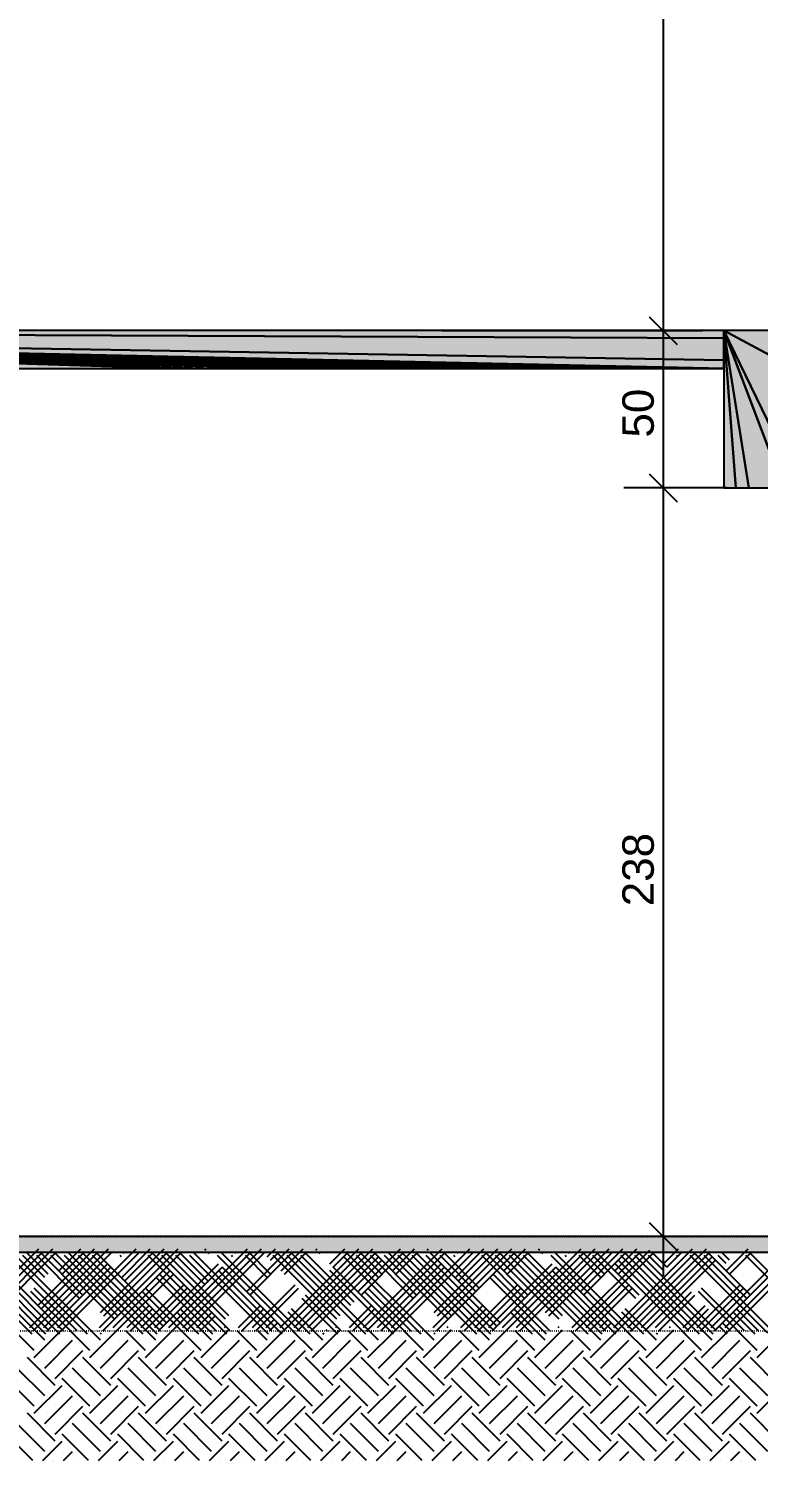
# Model space of a CAD drawing. Extents: x 37185 to 43130, y -8131 to -3926.
# Drawn here: x 40614.9 to 40769.5, y -6289.1 to -5985.7 of the extents above; entities that cross this region are included whole.
import ezdxf

# ---------------------------------------------------------------- set-up
doc = ezdxf.new("R2010")
doc.units = 0
doc.header["$MEASUREMENT"] = 0
doc.linetypes.add('ESTILO_TQS_0002', pattern=[0.4, 0.1, -0.3])
for name, color, linetype in [('36', 253, 'CONTINUOUS'), ('47', 15, 'CONTINUOUS'), ('52', 3, 'CONTINUOUS'), ('67', 7, 'CONTINUOUS'), ('75', 9, 'CONTINUOUS'), ('96', 252, 'CONTINUOUS')]:
    doc.layers.add(name, color=color, linetype=linetype)
doc.styles.add('TQS_ARIAL', font='arial.ttf')

msp = doc.modelspace()

# ---------------------------------------------------------------- linework, layer by layer
at = {"layer": '36', "linetype": 'Continuous'}
for p, q in [((40616.34, -6261.7), (40599.68, -6245.04)), ((40600.45, -6260.99), (40617.11, -6244.33)), ((40601.15, -6261.7), (40617.82, -6245.04)), ((40619.29, -6261.7), (40602.62, -6245.04)), ((40606.57, -6257.82), (40620.06, -6244.33)), ((40607.27, -6258.52), (40620.76, -6245.04)), ((40619.06, -6249.69), (40614.41, -6245.04)), ((40615.18, -6260.99), (40631.84, -6244.33)), ((40615.89, -6261.7), (40632.55, -6245.04)), ((40616.88, -6256.34), (40628.89, -6244.33)), ((40626.43, -6254.11), (40617.36, -6245.04)), ((40617.59, -6257.05), (40629.6, -6245.04)), ((40633.79, -6258.52), (40620.3, -6245.04)), ((40621.07, -6260.99), (40637.73, -6244.33)), ((40621.3, -6248.98), (40625.95, -6244.33)), ((40621.78, -6261.7), (40638.44, -6245.04)), ((40622.01, -6249.69), (40626.66, -6245.04)), ((40639.91, -6261.7), (40623.25, -6245.04)), ((40642.86, -6261.7), (40626.19, -6245.04)), ((40644.1, -6260), (40629.14, -6245.04)), ((40629.91, -6260.99), (40646.57, -6244.33)), ((40630.14, -6257.82), (40643.63, -6244.33)), ((40630.62, -6261.7), (40647.28, -6245.04)), ((40630.84, -6258.52), (40644.33, -6245.04)), ((40634.56, -6250.45), (40640.68, -6244.33)), ((40635.26, -6245.27), (40635.03, -6245.04)), ((40635.26, -6251.16), (40641.39, -6245.04)), ((40657.59, -6261.7), (40640.93, -6245.04)), ((40657.36, -6258.52), (40643.87, -6245.04)), ((40644.64, -6260.99), (40661.3, -6244.33)), ((40645.35, -6261.7), (40662.01, -6245.04)), ((40652.94, -6251.16), (40646.82, -6245.04)), ((40647.59, -6260.99), (40664.25, -6244.33)), ((40648.29, -6261.7), (40664.96, -6245.04)), ((40666.43, -6261.7), (40649.76, -6245.04)), ((40652.23, -6244.56), (40652.47, -6244.33)), ((40652.94, -6245.27), (40653.17, -6245.04)), ((40672.32, -6261.7), (40655.66, -6245.04)), ((40658.83, -6245.27), (40658.6, -6245.04)), ((40661.07, -6253.4), (40670.14, -6244.33)), ((40666.2, -6249.69), (40661.55, -6245.04)), ((40661.78, -6254.11), (40670.85, -6245.04)), ((40665.49, -6246.03), (40667.2, -6244.33)), ((40666.2, -6246.74), (40667.9, -6245.04)), ((40680.93, -6258.52), (40667.44, -6245.04)), ((40668.21, -6260.99), (40684.87, -6244.33)), ((40668.44, -6248.98), (40673.09, -6244.33)), ((40668.92, -6261.7), (40685.58, -6245.04)), ((40669.15, -6249.69), (40673.8, -6245.04)), ((40687.05, -6261.7), (40670.39, -6245.04)), ((40671.16, -6260.99), (40687.82, -6244.33)), ((40671.86, -6261.7), (40688.53, -6245.04)), ((40683.88, -6255.58), (40673.34, -6245.04)), ((40675.8, -6244.56), (40676.04, -6244.33)), ((40676.51, -6245.27), (40676.74, -6245.04)), ((40678.75, -6247.51), (40681.93, -6244.33)), ((40679.46, -6248.21), (40682.64, -6245.04)), ((40684.64, -6253.4), (40693.71, -6244.33)), ((40689.77, -6249.69), (40685.12, -6245.04)), ((40685.35, -6254.11), (40694.42, -6245.04)), ((40685.89, -6260.99), (40702.55, -6244.33)), ((40686.6, -6261.7), (40703.26, -6245.04)), ((40697.14, -6254.11), (40688.07, -6245.04)), ((40704.5, -6258.52), (40691.01, -6245.04)), ((40691.78, -6260.99), (40708.44, -6244.33)), ((40692.01, -6248.98), (40696.66, -6244.33)), ((40692.49, -6261.7), (40709.15, -6245.04)), ((40692.72, -6249.69), (40697.37, -6245.04)), ((40710.62, -6261.7), (40693.96, -6245.04)), ((40713.57, -6261.7), (40696.91, -6245.04)), ((40699.38, -6244.56), (40699.61, -6244.33)), ((40714.81, -6260), (40699.85, -6245.04)), ((40700.08, -6245.27), (40700.31, -6245.04)), ((40700.62, -6260.99), (40717.28, -6244.33)), ((40700.85, -6257.82), (40714.34, -6244.33)), ((40701.33, -6261.7), (40717.99, -6245.04)), ((40701.56, -6258.52), (40715.04, -6245.04)), ((40710.39, -6252.63), (40702.8, -6245.04)), ((40705.27, -6250.45), (40711.39, -6244.33)), ((40705.97, -6245.27), (40705.74, -6245.04)), ((40705.97, -6251.16), (40712.1, -6245.04)), ((40720.71, -6254.11), (40711.64, -6245.04)), ((40728.07, -6258.52), (40714.58, -6245.04)), ((40715.35, -6260.99), (40732.01, -6244.33)), ((40715.58, -6248.98), (40720.23, -6244.33)), ((40716.06, -6261.7), (40732.72, -6245.04)), ((40716.29, -6249.69), (40720.94, -6245.04)), ((40734.19, -6261.7), (40717.53, -6245.04)), ((40718.3, -6260.99), (40734.96, -6244.33)), ((40719.01, -6261.7), (40735.67, -6245.04)), ((40737.14, -6261.7), (40720.48, -6245.04)), ((40722.95, -6244.56), (40723.18, -6244.33)), ((40723.65, -6245.27), (40723.88, -6245.04)), ((40724.42, -6257.82), (40737.91, -6244.33)), ((40725.13, -6258.52), (40738.61, -6245.04)), ((40743.03, -6261.7), (40726.37, -6245.04)), ((40729.54, -6245.27), (40729.31, -6245.04)), ((40730.08, -6260.99), (40746.52, -6244.56)), ((40731.78, -6253.4), (40740.85, -6244.33)), ((40736.91, -6249.69), (40732.26, -6245.04)), ((40732.49, -6254.11), (40741.56, -6245.04)), ((40744.28, -6254.11), (40735.21, -6245.04)), ((40738.92, -6260.99), (40755.58, -6244.33)), ((40739.15, -6248.98), (40743.8, -6244.33)), ((40739.63, -6261.7), (40756.29, -6245.04)), ((40739.86, -6249.69), (40744.51, -6245.04)), ((40757.76, -6261.7), (40741.1, -6245.04)), ((40741.87, -6260.99), (40758.53, -6244.33)), ((40742.58, -6261.7), (40759.24, -6245.04)), ((40760.71, -6261.7), (40744.05, -6245.04)), ((40750.17, -6248.21), (40746.99, -6245.04)), ((40749.46, -6247.51), (40752.64, -6244.33)), ((40750.17, -6248.21), (40753.35, -6245.04)), ((40753.12, -6245.27), (40752.88, -6245.04)), ((40772.27, -6261.47), (40755.83, -6245.04)), ((40767.85, -6254.11), (40758.78, -6245.04)), ((40763.43, -6246.74), (40761.72, -6245.04)), ((40762.49, -6260.99), (40779.16, -6244.33)), ((40762.72, -6248.98), (40767.37, -6244.33)), ((40763.2, -6261.7), (40779.86, -6245.04)), ((40763.43, -6249.69), (40768.08, -6245.04)), ((40784.28, -6261.7), (40767.62, -6245.04)), ((40615.63, -6262.41), (40598.97, -6245.74)), ((40618.58, -6262.41), (40601.92, -6245.74)), ((40627.42, -6262.41), (40610.99, -6245.97)), ((40628.13, -6261.7), (40611.69, -6245.27)), ((40618.35, -6250.39), (40613.7, -6245.74)), ((40625.72, -6254.81), (40616.65, -6245.74)), ((40618.12, -6260.99), (40631.61, -6247.51)), ((40633.08, -6259.23), (40619.59, -6245.74)), ((40639.2, -6262.41), (40622.54, -6245.74)), ((40642.15, -6262.41), (40625.49, -6245.74)), ((40643.4, -6260.71), (40628.43, -6245.74)), ((40634.56, -6245.97), (40634.33, -6245.74)), ((40656.88, -6262.41), (40640.22, -6245.74)), ((40641.69, -6260.99), (40655.18, -6247.51)), ((40656.65, -6259.23), (40643.17, -6245.74)), ((40652.23, -6251.87), (40646.11, -6245.74)), ((40665.72, -6262.41), (40649.06, -6245.74)), ((40671.61, -6262.41), (40654.95, -6245.74)), ((40658.13, -6245.97), (40657.9, -6245.74)), ((40665.49, -6250.39), (40660.84, -6245.74)), ((40680.22, -6259.23), (40666.74, -6245.74)), ((40686.34, -6262.41), (40669.68, -6245.74)), ((40683.17, -6256.29), (40672.63, -6245.74)), ((40674.1, -6260.99), (40689.06, -6246.03)), ((40674.81, -6261.7), (40689.77, -6246.74)), ((40698.13, -6262.41), (40681.7, -6245.97)), ((40698.84, -6261.7), (40682.4, -6245.27)), ((40689.06, -6250.39), (40684.41, -6245.74)), ((40696.43, -6254.81), (40687.36, -6245.74)), ((40688.84, -6260.99), (40702.32, -6247.51)), ((40703.79, -6259.23), (40690.31, -6245.74)), ((40709.92, -6262.41), (40693.25, -6245.74)), ((40712.86, -6262.41), (40696.2, -6245.74)), ((40714.11, -6260.71), (40699.14, -6245.74)), ((40709.69, -6253.34), (40702.09, -6245.74)), ((40705.27, -6245.97), (40705.04, -6245.74)), ((40720, -6254.81), (40710.93, -6245.74)), ((40712.41, -6260.99), (40725.89, -6247.51)), ((40727.36, -6259.23), (40713.88, -6245.74)), ((40733.49, -6262.41), (40716.82, -6245.74)), ((40736.43, -6262.41), (40719.77, -6245.74)), ((40742.32, -6262.41), (40725.66, -6245.74)), ((40728.84, -6245.97), (40728.61, -6245.74)), ((40730.79, -6261.7), (40747.22, -6245.27)), ((40736.2, -6250.39), (40731.55, -6245.74)), ((40743.57, -6254.81), (40734.5, -6245.74)), ((40754.11, -6262.41), (40739.15, -6247.45)), ((40754.82, -6261.7), (40739.86, -6246.74)), ((40757.06, -6262.41), (40740.39, -6245.74)), ((40760, -6262.41), (40743.34, -6245.74)), ((40744.81, -6260.99), (40759.77, -6246.03)), ((40745.52, -6261.7), (40760.48, -6246.74)), ((40749.46, -6248.92), (40746.28, -6245.74)), ((40752.41, -6245.97), (40752.18, -6245.74)), ((40771.56, -6262.18), (40755.12, -6245.74)), ((40767.14, -6254.81), (40758.07, -6245.74)), ((40759.55, -6260.99), (40773.03, -6247.51)), ((40762.72, -6247.45), (40761.02, -6245.74)), ((40783.57, -6262.41), (40766.91, -6245.74)), ((40621.53, -6262.41), (40608.04, -6248.92)), ((40622.23, -6261.7), (40608.75, -6248.21)), ((40618.83, -6261.7), (40632.32, -6248.21)), ((40632.86, -6260.99), (40644.87, -6248.98)), ((40633.56, -6261.7), (40645.58, -6249.69)), ((40653.94, -6262.41), (40641.92, -6250.39)), ((40642.4, -6261.7), (40655.89, -6248.21)), ((40654.64, -6261.7), (40642.63, -6249.69)), ((40668.67, -6262.41), (40655.18, -6248.92)), ((40669.37, -6261.7), (40655.89, -6248.21)), ((40692.24, -6262.41), (40678.75, -6248.92)), ((40692.94, -6261.7), (40679.46, -6248.21)), ((40689.54, -6261.7), (40703.03, -6248.21)), ((40724.65, -6262.41), (40712.63, -6250.39)), ((40713.11, -6261.7), (40726.6, -6248.21)), ((40725.35, -6261.7), (40713.34, -6249.69)), ((40739.38, -6262.41), (40725.89, -6248.92)), ((40740.08, -6261.7), (40726.6, -6248.21)), ((40760.25, -6261.7), (40773.74, -6248.21)), ((40624.47, -6262.41), (40615.41, -6253.34)), ((40625.18, -6261.7), (40616.11, -6252.63)), ((40638.75, -6260.99), (40647.82, -6251.93)), ((40648.04, -6262.41), (40638.98, -6253.34)), ((40639.46, -6261.7), (40648.52, -6252.63)), ((40648.75, -6261.7), (40639.68, -6252.63)), ((40662.32, -6260.99), (40671.39, -6251.93)), ((40663.03, -6261.7), (40672.09, -6252.63)), ((40681.16, -6261.7), (40673.57, -6254.11)), ((40695.18, -6262.41), (40686.12, -6253.34)), ((40695.89, -6261.7), (40686.82, -6252.63)), ((40709.46, -6260.99), (40718.53, -6251.93)), ((40710.17, -6261.7), (40719.23, -6252.63)), ((40733.03, -6260.99), (40742.1, -6251.93)), ((40733.74, -6261.7), (40742.8, -6252.63)), ((40747.76, -6260.99), (40755.35, -6253.4)), ((40748.47, -6261.7), (40756.06, -6254.11)), ((40756.6, -6260.99), (40765.67, -6251.93)), ((40765.89, -6262.41), (40756.83, -6253.34)), ((40757.31, -6261.7), (40766.37, -6252.63)), ((40766.6, -6261.7), (40757.53, -6252.63)), ((40635.8, -6260.99), (40640.45, -6256.34)), ((40636.51, -6261.7), (40641.16, -6257.05)), ((40651.7, -6261.7), (40647.05, -6257.05)), ((40659.37, -6260.99), (40664.02, -6256.34)), ((40660.08, -6261.7), (40664.73, -6257.05)), ((40675.27, -6261.7), (40670.62, -6257.05)), ((40680.45, -6262.41), (40672.86, -6254.81)), ((40682.94, -6260.99), (40687.59, -6256.34)), ((40683.65, -6261.7), (40688.3, -6257.05)), ((40706.51, -6260.99), (40711.16, -6256.34)), ((40707.22, -6261.7), (40711.87, -6257.05)), ((40722.41, -6261.7), (40717.76, -6257.05)), ((40745.98, -6261.7), (40741.33, -6257.05)), ((40753.65, -6260.99), (40758.3, -6256.34)), ((40754.36, -6261.7), (40759.01, -6257.05)), ((40769.55, -6261.7), (40764.9, -6257.05)), ((40650.99, -6262.41), (40646.34, -6257.76)), ((40650.53, -6260.99), (40653.71, -6257.82)), ((40651.24, -6261.7), (40654.41, -6258.52)), ((40665.26, -6260.99), (40666.97, -6259.29)), ((40665.97, -6261.7), (40667.67, -6260)), ((40674.56, -6262.41), (40669.91, -6257.76)), ((40721.7, -6262.41), (40717.05, -6257.76)), ((40735.98, -6260.99), (40737.68, -6259.29)), ((40736.68, -6261.7), (40738.38, -6260)), ((40745.27, -6262.41), (40740.62, -6257.76)), ((40763.66, -6261.7), (40761.95, -6260)), ((40768.84, -6262.41), (40764.19, -6257.76)), ((40624.72, -6261.7), (40624.72, -6261.7)), ((40624.72, -6261.7), (40624.72, -6261.7)), ((40627.67, -6261.7), (40627.67, -6261.7)), ((40627.67, -6261.7), (40627.67, -6261.7)), ((40630.37, -6262.41), (40630.14, -6262.18)), ((40631.07, -6261.7), (40630.84, -6261.47)), ((40634.02, -6261.7), (40634.02, -6261.7)), ((40634.02, -6261.7), (40634.02, -6261.7)), ((40636.97, -6261.7), (40636.97, -6261.7)), ((40636.97, -6261.7), (40636.97, -6261.7)), ((40645.8, -6261.7), (40645.8, -6261.7)), ((40645.8, -6261.7), (40645.8, -6261.7)), ((40654.19, -6261.7), (40654.19, -6261.7)), ((40654.19, -6261.7), (40654.19, -6261.7)), ((40656.43, -6260.99), (40656.65, -6260.76)), ((40657.13, -6261.7), (40657.36, -6261.47)), ((40660.54, -6261.7), (40660.54, -6261.7)), ((40660.54, -6261.7), (40660.54, -6261.7)), ((40663.48, -6261.7), (40663.48, -6261.7)), ((40663.48, -6261.7), (40663.48, -6261.7)), ((40677.51, -6262.41), (40677.28, -6262.18)), ((40677.76, -6261.7), (40677.76, -6261.7)), ((40677.76, -6261.7), (40677.76, -6261.7)), ((40678.21, -6261.7), (40677.99, -6261.47)), ((40680, -6260.99), (40680.22, -6260.76)), ((40680.7, -6261.7), (40680.93, -6261.47)), ((40684.11, -6261.7), (40684.11, -6261.7)), ((40684.11, -6261.7), (40684.11, -6261.7)), ((40690, -6261.7), (40690, -6261.7)), ((40690, -6261.7), (40690, -6261.7)), ((40695.43, -6261.7), (40695.43, -6261.7)), ((40695.43, -6261.7), (40695.43, -6261.7)), ((40698.38, -6261.7), (40698.38, -6261.7)), ((40698.38, -6261.7), (40698.38, -6261.7)), ((40701.08, -6262.41), (40700.85, -6262.18)), ((40701.78, -6261.7), (40701.56, -6261.47)), ((40703.57, -6260.99), (40703.79, -6260.76)), ((40704.27, -6261.7), (40704.5, -6261.47)), ((40704.73, -6261.7), (40704.73, -6261.7)), ((40704.73, -6261.7), (40704.73, -6261.7)), ((40707.68, -6261.7), (40707.68, -6261.7)), ((40707.68, -6261.7), (40707.68, -6261.7)), ((40716.51, -6261.7), (40716.51, -6261.7)), ((40716.51, -6261.7), (40716.51, -6261.7)), ((40719.46, -6261.7), (40719.46, -6261.7)), ((40719.46, -6261.7), (40719.46, -6261.7)), ((40721.95, -6261.7), (40721.95, -6261.7)), ((40721.95, -6261.7), (40721.95, -6261.7)), ((40724.9, -6261.7), (40724.9, -6261.7)), ((40724.9, -6261.7), (40724.9, -6261.7)), ((40727.14, -6260.99), (40727.36, -6260.76)), ((40727.84, -6261.7), (40728.07, -6261.47)), ((40728.3, -6261.7), (40728.3, -6261.7)), ((40728.3, -6261.7), (40728.3, -6261.7)), ((40731.25, -6261.7), (40731.25, -6261.7)), ((40731.25, -6261.7), (40731.25, -6261.7)), ((40748.22, -6262.41), (40747.99, -6262.18)), ((40748.92, -6261.7), (40748.7, -6261.47)), ((40750.71, -6260.99), (40750.93, -6260.76)), ((40751.41, -6261.7), (40751.64, -6261.47)), ((40751.87, -6261.7), (40751.87, -6261.7)), ((40751.87, -6261.7), (40751.87, -6261.7)), ((40762.95, -6262.41), (40761.25, -6260.71)), ((40766.15, -6261.7), (40766.15, -6261.7)), ((40766.15, -6261.7), (40766.15, -6261.7)), ((40769.09, -6261.7), (40769.09, -6261.7)), ((40769.09, -6261.7), (40769.09, -6261.7))]:
    msp.add_line(p, q, dxfattribs=at)
at = {"layer": '47', "linetype": 'Continuous'}
for p, q in [((40616.11, -6265.89), (40611.93, -6261.7)), ((40616.11, -6267.36), (40621.77, -6261.7)), ((40618.32, -6263.68), (40616.34, -6261.7)), ((40627.9, -6265.89), (40623.71, -6261.7)), ((40627.9, -6267.36), (40633.56, -6261.7)), ((40630.11, -6263.68), (40628.13, -6261.7)), ((40639.68, -6265.89), (40635.5, -6261.7)), ((40639.68, -6267.36), (40645.34, -6261.7)), ((40641.89, -6263.68), (40639.92, -6261.7)), ((40651.47, -6265.89), (40647.28, -6261.7)), ((40651.47, -6267.36), (40657.13, -6261.7)), ((40653.68, -6263.68), (40651.7, -6261.7)), ((40663.25, -6265.89), (40659.07, -6261.7)), ((40663.25, -6267.36), (40668.91, -6261.7)), ((40665.46, -6263.68), (40663.49, -6261.7)), ((40675.04, -6265.89), (40670.85, -6261.7)), ((40675.04, -6267.36), (40680.7, -6261.7)), ((40677.25, -6263.68), (40675.27, -6261.7)), ((40686.82, -6265.89), (40682.64, -6261.7)), ((40686.82, -6267.36), (40692.48, -6261.7)), ((40689.03, -6263.68), (40687.06, -6261.7)), ((40698.61, -6265.89), (40694.42, -6261.7)), ((40698.61, -6267.36), (40704.27, -6261.7)), ((40700.82, -6263.68), (40698.84, -6261.7)), ((40710.39, -6265.89), (40706.21, -6261.7)), ((40710.39, -6267.36), (40716.06, -6261.7)), ((40712.6, -6263.68), (40710.63, -6261.7)), ((40722.18, -6265.89), (40717.99, -6261.7)), ((40722.18, -6267.36), (40727.84, -6261.7)), ((40724.39, -6263.68), (40722.41, -6261.7)), ((40733.96, -6265.89), (40729.78, -6261.7)), ((40733.96, -6267.36), (40739.63, -6261.7)), ((40736.17, -6263.68), (40734.2, -6261.7)), ((40745.75, -6265.89), (40741.56, -6261.7)), ((40745.75, -6267.36), (40751.41, -6261.7)), ((40747.96, -6263.68), (40745.98, -6261.7)), ((40757.53, -6265.89), (40753.35, -6261.7)), ((40757.53, -6267.36), (40763.2, -6261.7)), ((40759.74, -6263.68), (40757.77, -6261.7)), ((40769.32, -6265.89), (40765.13, -6261.7)), ((40769.32, -6267.36), (40774.98, -6261.7)), ((40618.32, -6269.57), (40624.22, -6263.68)), ((40620.53, -6271.78), (40626.43, -6265.89)), ((40630.11, -6269.57), (40636, -6263.68)), ((40632.32, -6271.78), (40638.21, -6265.89)), ((40641.89, -6269.57), (40647.79, -6263.68)), ((40644.1, -6271.78), (40650, -6265.89)), ((40653.68, -6269.57), (40659.57, -6263.68)), ((40655.89, -6271.78), (40661.78, -6265.89)), ((40665.46, -6269.57), (40671.36, -6263.68)), ((40667.67, -6271.78), (40673.57, -6265.89)), ((40677.25, -6269.57), (40683.14, -6263.68)), ((40679.46, -6271.78), (40685.35, -6265.89)), ((40689.03, -6269.57), (40694.93, -6263.68)), ((40691.24, -6271.78), (40697.14, -6265.89)), ((40700.82, -6269.57), (40706.71, -6263.68)), ((40703.03, -6271.78), (40708.92, -6265.89)), ((40712.6, -6269.57), (40718.5, -6263.68)), ((40714.81, -6271.78), (40720.71, -6265.89)), ((40724.39, -6269.57), (40730.28, -6263.68)), ((40726.6, -6271.78), (40732.49, -6265.89)), ((40736.17, -6269.57), (40742.07, -6263.68)), ((40738.38, -6271.78), (40744.28, -6265.89)), ((40747.96, -6269.57), (40753.85, -6263.68)), ((40750.17, -6271.78), (40756.06, -6265.89)), ((40759.74, -6269.57), (40765.64, -6263.68)), ((40761.95, -6271.78), (40767.85, -6265.89)), ((40620.53, -6273.26), (40614.64, -6267.36)), ((40632.32, -6273.26), (40626.43, -6267.36)), ((40644.1, -6273.26), (40638.21, -6267.36)), ((40655.89, -6273.26), (40650, -6267.36)), ((40667.67, -6273.26), (40661.78, -6267.36)), ((40679.46, -6273.26), (40673.57, -6267.36)), ((40691.24, -6273.26), (40685.35, -6267.36)), ((40703.03, -6273.26), (40697.14, -6267.36)), ((40714.81, -6273.26), (40708.92, -6267.36)), ((40726.6, -6273.26), (40720.71, -6267.36)), ((40738.38, -6273.26), (40732.49, -6267.36)), ((40750.17, -6273.26), (40744.28, -6267.36)), ((40761.95, -6273.26), (40756.06, -6267.36)), ((40773.74, -6273.26), (40767.85, -6267.36)), ((40616.11, -6277.68), (40610.22, -6271.78)), ((40618.32, -6275.47), (40612.43, -6269.57)), ((40627.9, -6277.68), (40622.01, -6271.78)), ((40630.11, -6275.47), (40624.22, -6269.57)), ((40639.68, -6277.68), (40633.79, -6271.78)), ((40641.89, -6275.47), (40636, -6269.57)), ((40651.47, -6277.68), (40645.58, -6271.78)), ((40653.68, -6275.47), (40647.79, -6269.57)), ((40663.25, -6277.68), (40657.36, -6271.78)), ((40665.46, -6275.47), (40659.57, -6269.57)), ((40675.04, -6277.68), (40669.15, -6271.78)), ((40677.25, -6275.47), (40671.36, -6269.57)), ((40686.82, -6277.68), (40680.93, -6271.78)), ((40689.03, -6275.47), (40683.14, -6269.57)), ((40698.61, -6277.68), (40692.72, -6271.78)), ((40700.82, -6275.47), (40694.93, -6269.57)), ((40710.39, -6277.68), (40704.5, -6271.78)), ((40712.6, -6275.47), (40706.71, -6269.57)), ((40722.18, -6277.68), (40716.29, -6271.78)), ((40724.39, -6275.47), (40718.5, -6269.57)), ((40733.96, -6277.68), (40728.07, -6271.78)), ((40736.17, -6275.47), (40730.28, -6269.57)), ((40745.75, -6277.68), (40739.86, -6271.78)), ((40747.96, -6275.47), (40742.07, -6269.57)), ((40757.53, -6277.68), (40751.64, -6271.78)), ((40759.74, -6275.47), (40753.85, -6269.57)), ((40769.32, -6277.68), (40763.43, -6271.78)), ((40771.53, -6275.47), (40765.64, -6269.57)), ((40616.11, -6279.15), (40622.01, -6273.26)), ((40618.32, -6281.36), (40624.22, -6275.47)), ((40627.9, -6279.15), (40633.79, -6273.26)), ((40630.11, -6281.36), (40636, -6275.47)), ((40639.68, -6279.15), (40645.58, -6273.26)), ((40641.89, -6281.36), (40647.79, -6275.47)), ((40651.47, -6279.15), (40657.36, -6273.26)), ((40653.68, -6281.36), (40659.57, -6275.47)), ((40663.25, -6279.15), (40669.15, -6273.26)), ((40665.46, -6281.36), (40671.36, -6275.47)), ((40675.04, -6279.15), (40680.93, -6273.26)), ((40677.25, -6281.36), (40683.14, -6275.47)), ((40686.82, -6279.15), (40692.72, -6273.26)), ((40689.03, -6281.36), (40694.93, -6275.47)), ((40698.61, -6279.15), (40704.5, -6273.26)), ((40700.82, -6281.36), (40706.71, -6275.47)), ((40710.39, -6279.15), (40716.29, -6273.26)), ((40712.6, -6281.36), (40718.5, -6275.47)), ((40722.18, -6279.15), (40728.07, -6273.26)), ((40724.39, -6281.36), (40730.28, -6275.47)), ((40733.96, -6279.15), (40739.86, -6273.26)), ((40736.17, -6281.36), (40742.07, -6275.47)), ((40745.75, -6279.15), (40751.64, -6273.26)), ((40747.96, -6281.36), (40753.85, -6275.47)), ((40757.53, -6279.15), (40763.43, -6273.26)), ((40759.74, -6281.36), (40765.64, -6275.47)), ((40769.32, -6279.15), (40775.21, -6273.26)), ((40620.53, -6283.57), (40626.43, -6277.68)), ((40632.32, -6283.57), (40638.21, -6277.68)), ((40644.1, -6283.57), (40650, -6277.68)), ((40655.89, -6283.57), (40661.78, -6277.68)), ((40667.67, -6283.57), (40673.57, -6277.68)), ((40679.46, -6283.57), (40685.35, -6277.68)), ((40691.24, -6283.57), (40697.14, -6277.68)), ((40703.03, -6283.57), (40708.92, -6277.68)), ((40714.81, -6283.57), (40720.71, -6277.68)), ((40726.6, -6283.57), (40732.49, -6277.68)), ((40738.38, -6283.57), (40744.28, -6277.68)), ((40750.17, -6283.57), (40756.06, -6277.68)), ((40761.95, -6283.57), (40767.85, -6277.68)), ((40618.32, -6287.25), (40612.43, -6281.36)), ((40620.53, -6285.04), (40614.64, -6279.15)), ((40630.11, -6287.25), (40624.22, -6281.36)), ((40632.32, -6285.04), (40626.43, -6279.15)), ((40641.89, -6287.25), (40636, -6281.36)), ((40644.1, -6285.04), (40638.21, -6279.15)), ((40653.68, -6287.25), (40647.79, -6281.36)), ((40655.89, -6285.04), (40650, -6279.15)), ((40665.46, -6287.25), (40659.57, -6281.36)), ((40667.67, -6285.04), (40661.78, -6279.15)), ((40677.25, -6287.25), (40671.36, -6281.36)), ((40679.46, -6285.04), (40673.57, -6279.15)), ((40689.03, -6287.25), (40683.14, -6281.36)), ((40691.24, -6285.04), (40685.35, -6279.15)), ((40700.82, -6287.25), (40694.93, -6281.36)), ((40703.03, -6285.04), (40697.14, -6279.15)), ((40712.6, -6287.25), (40706.71, -6281.36)), ((40714.81, -6285.04), (40708.92, -6279.15)), ((40724.39, -6287.25), (40718.5, -6281.36)), ((40726.6, -6285.04), (40720.71, -6279.15)), ((40736.17, -6287.25), (40730.28, -6281.36)), ((40738.38, -6285.04), (40732.49, -6279.15)), ((40747.96, -6287.25), (40742.07, -6281.36)), ((40750.17, -6285.04), (40744.28, -6279.15)), ((40759.74, -6287.25), (40753.85, -6281.36)), ((40761.95, -6285.04), (40756.06, -6279.15)), ((40771.53, -6287.25), (40765.64, -6281.36)), ((40773.74, -6285.04), (40767.85, -6279.15)), ((40615.79, -6289.14), (40610.22, -6283.57)), ((40627.58, -6289.14), (40622.01, -6283.57)), ((40639.36, -6289.14), (40633.79, -6283.57)), ((40651.15, -6289.14), (40645.58, -6283.57)), ((40662.93, -6289.14), (40657.36, -6283.57)), ((40674.72, -6289.14), (40669.15, -6283.57)), ((40686.5, -6289.14), (40680.93, -6283.57)), ((40698.29, -6289.14), (40692.72, -6283.57)), ((40710.07, -6289.14), (40704.5, -6283.57)), ((40721.86, -6289.14), (40716.29, -6283.57)), ((40733.64, -6289.14), (40728.07, -6283.57)), ((40745.43, -6289.14), (40739.86, -6283.57)), ((40757.21, -6289.14), (40751.64, -6283.57)), ((40769, -6289.14), (40763.43, -6283.57)), ((40617.91, -6289.14), (40622.01, -6285.04)), ((40622.33, -6289.14), (40624.22, -6287.25)), ((40629.69, -6289.14), (40633.79, -6285.04)), ((40634.11, -6289.14), (40636, -6287.25)), ((40641.48, -6289.14), (40645.58, -6285.04)), ((40645.9, -6289.14), (40647.79, -6287.25)), ((40653.26, -6289.14), (40657.36, -6285.04)), ((40657.68, -6289.14), (40659.57, -6287.25)), ((40665.05, -6289.14), (40669.15, -6285.04)), ((40669.47, -6289.14), (40671.36, -6287.25)), ((40676.83, -6289.14), (40680.93, -6285.04)), ((40681.25, -6289.14), (40683.14, -6287.25)), ((40688.62, -6289.14), (40692.72, -6285.04)), ((40693.04, -6289.14), (40694.93, -6287.25)), ((40700.4, -6289.14), (40704.5, -6285.04)), ((40704.82, -6289.14), (40706.71, -6287.25)), ((40712.19, -6289.14), (40716.29, -6285.04)), ((40716.61, -6289.14), (40718.5, -6287.25)), ((40723.97, -6289.14), (40728.07, -6285.04)), ((40728.39, -6289.14), (40730.28, -6287.25)), ((40735.76, -6289.14), (40739.86, -6285.04)), ((40740.18, -6289.14), (40742.07, -6287.25)), ((40747.54, -6289.14), (40751.64, -6285.04)), ((40751.96, -6289.14), (40753.85, -6287.25)), ((40759.33, -6289.14), (40763.43, -6285.04)), ((40763.75, -6289.14), (40765.64, -6287.25)), ((40614.96, -6289.14), (40614.96, -6289.14)), ((40620.21, -6289.14), (40620.21, -6289.14)), ((40624.63, -6289.14), (40624.63, -6289.14)), ((40626.75, -6289.14), (40626.75, -6289.14)), ((40632, -6289.14), (40632, -6289.14)), ((40636.42, -6289.14), (40636.42, -6289.14)), ((40638.53, -6289.14), (40638.53, -6289.14)), ((40643.78, -6289.14), (40643.78, -6289.14)), ((40648.2, -6289.14), (40648.2, -6289.14)), ((40650.32, -6289.14), (40650.32, -6289.14)), ((40655.57, -6289.14), (40655.57, -6289.14)), ((40659.99, -6289.14), (40659.99, -6289.14)), ((40662.1, -6289.14), (40662.1, -6289.14)), ((40667.35, -6289.14), (40667.35, -6289.14)), ((40671.77, -6289.14), (40671.77, -6289.14)), ((40673.89, -6289.14), (40673.89, -6289.14)), ((40679.14, -6289.14), (40679.14, -6289.14)), ((40683.56, -6289.14), (40683.56, -6289.14)), ((40685.67, -6289.14), (40685.67, -6289.14)), ((40690.92, -6289.14), (40690.92, -6289.14)), ((40695.34, -6289.14), (40695.34, -6289.14)), ((40697.46, -6289.14), (40697.46, -6289.14)), ((40702.71, -6289.14), (40702.71, -6289.14)), ((40707.13, -6289.14), (40707.13, -6289.14)), ((40709.24, -6289.14), (40709.24, -6289.14)), ((40714.49, -6289.14), (40714.49, -6289.14)), ((40718.91, -6289.14), (40718.91, -6289.14)), ((40721.03, -6289.14), (40721.03, -6289.14)), ((40726.28, -6289.14), (40726.28, -6289.14)), ((40730.7, -6289.14), (40730.7, -6289.14)), ((40732.81, -6289.14), (40732.81, -6289.14)), ((40738.06, -6289.14), (40738.06, -6289.14)), ((40742.48, -6289.14), (40742.48, -6289.14)), ((40744.6, -6289.14), (40744.6, -6289.14)), ((40749.85, -6289.14), (40749.85, -6289.14)), ((40754.27, -6289.14), (40754.27, -6289.14)), ((40756.38, -6289.14), (40756.38, -6289.14)), ((40761.63, -6289.14), (40761.63, -6289.14)), ((40766.05, -6289.14), (40766.05, -6289.14)), ((40768.17, -6289.14), (40768.17, -6289.14))]:
    msp.add_line(p, q, dxfattribs=at)
at = {"layer": '52', "linetype": 'Continuous'}
for points in [[(41519.62, -6049.7), (41321.2, -6049.7), (41315.53, -6049.7), (41308.53, -6049.7), (41300.85, -6049.7), (40961.2, -6049.7), (40948.53, -6049.7), (40774.86, -6049.7), (40762.2, -6049.7), (40389.13, -6049.7), (40386.49, -6049.7), (40386.19, -6049.7)], [(40612.99, -6057.7), (40646.11, -6057.7), (40651.98, -6057.7), (40667.4, -6057.7), (40673.27, -6057.7), (40688.69, -6057.7), (40694.56, -6057.7), (40709.99, -6057.7), (40715.85, -6057.7), (40731.28, -6057.7), (40737.15, -6057.7), (40752.57, -6057.7), (40755.22, -6057.7), (40762.2, -6057.7)], [(40762.2, -6057.7), (40762.2, -6083.03)], [(40762.2, -6083.03), (40764.76, -6083.03), (40767.54, -6083.03), (40774.86, -6083.03)]]:
    msp.add_lwpolyline(points, dxfattribs=at)
at = {"layer": '67', "linetype": 'ESTILO_TQS_0002'}
for p, q in [((40387.2, -6241.7), (42419.5, -6241.7)), ((40314.73, -6261.7), (42548.59, -6261.7))]:
    msp.add_line(p, q, dxfattribs=at)
at = {"layer": '75', "linetype": 'Continuous'}
for p, q in [((40749.39, -5882.7), (40749.39, -6058.03)), ((40749.39, -6041.36), (40749.39, -6091.36)), ((40746.44, -6046.75), (40752.33, -6052.64)), ((40746.44, -6046.75), (40752.33, -6052.64)), ((40694.12, -6049.7), (40694.12, -6049.7)), ((40694.12, -6049.7), (40694.12, -6049.7)), ((40702.45, -6049.7), (40757.72, -6049.7)), ((40702.45, -6049.7), (40757.72, -6049.7)), ((40749.39, -6074.7), (40749.39, -6250.04)), ((40746.44, -6080.08), (40752.33, -6085.98)), ((40746.44, -6080.08), (40752.33, -6085.98)), ((40762.87, -6083.03), (40741.05, -6083.03)), ((40762.87, -6083.03), (40741.05, -6083.03)), ((40746.44, -6238.76), (40752.33, -6244.65)), ((40742.84, -6241.7), (40741.05, -6241.7)), ((40751.18, -6241.7), (40751.18, -6241.7))]:
    msp.add_line(p, q, dxfattribs=at)
at = {"layer": '96', "linetype": 'Continuous'}
for points in [[(40389.13, -6049.7), (40612.99, -6057.7), (40646.11, -6057.7), (40389.13, -6049.7)], [(40389.13, -6049.7), (40646.11, -6057.7), (40651.98, -6057.7), (40389.13, -6049.7)], [(40389.13, -6049.7), (40651.98, -6057.7), (40667.4, -6057.7), (40389.13, -6049.7)], [(40389.13, -6049.7), (40667.4, -6057.7), (40673.27, -6057.7), (40389.13, -6049.7)], [(40389.13, -6049.7), (40673.27, -6057.7), (40688.69, -6057.7), (40389.13, -6049.7)], [(40389.13, -6049.7), (40688.69, -6057.7), (40694.56, -6057.7), (40389.13, -6049.7)], [(40389.13, -6049.7), (40694.56, -6057.7), (40709.99, -6057.7), (40389.13, -6049.7)], [(40389.13, -6049.7), (40709.99, -6057.7), (40715.85, -6057.7), (40389.13, -6049.7)], [(40389.13, -6049.7), (40715.85, -6057.7), (40731.28, -6057.7), (40389.13, -6049.7)], [(40389.13, -6049.7), (40731.28, -6057.7), (40737.15, -6057.7), (40389.13, -6049.7)], [(40389.13, -6049.7), (40737.15, -6057.7), (40752.57, -6057.7), (40389.13, -6049.7)], [(40389.13, -6049.7), (40752.57, -6057.7), (40755.22, -6057.7), (40389.13, -6049.7)], [(40389.13, -6049.7), (40755.22, -6057.7), (40762.2, -6057.7), (40389.13, -6049.7)], [(40389.13, -6049.7), (40762.2, -6057.7), (40762.2, -6055.94), (40389.13, -6049.7)], [(40389.13, -6049.7), (40762.2, -6055.94), (40762.2, -6051.31), (40389.13, -6049.7)], [(40389.13, -6049.7), (40762.2, -6051.31), (40762.2, -6049.7), (40389.13, -6049.7)], [(40762.2, -6049.7), (40762.2, -6083.03), (40764.76, -6083.03), (40762.2, -6049.7)], [(40762.2, -6049.7), (40764.76, -6083.03), (40767.54, -6083.03), (40762.2, -6049.7)], [(40762.2, -6049.7), (40767.54, -6083.03), (40774.86, -6083.03), (40762.2, -6049.7)], [(40762.2, -6049.7), (40774.86, -6083.03), (40774.86, -6075.72), (40762.2, -6049.7)], [(40762.2, -6049.7), (40774.86, -6075.72), (40774.86, -6056.44), (40762.2, -6049.7)], [(40762.2, -6049.7), (40774.86, -6056.44), (40774.86, -6049.7), (40762.2, -6049.7)], [(42155.86, -6241.7), (40387.2, -6241.7), (40387.2, -6245.04), (42155.86, -6245.04), (42155.86, -6241.7)]]:
    msp.add_lwpolyline(points, dxfattribs=at)
for points in [[(40389.13, -6049.7), (40612.99, -6057.7), (40646.11, -6057.7)], [(40389.13, -6049.7), (40646.11, -6057.7), (40389.13, -6049.7)], [(40389.13, -6049.7), (40646.11, -6057.7), (40651.98, -6057.7)], [(40389.13, -6049.7), (40651.98, -6057.7), (40389.13, -6049.7)], [(40389.13, -6049.7), (40651.98, -6057.7), (40667.4, -6057.7)], [(40389.13, -6049.7), (40667.4, -6057.7), (40389.13, -6049.7)], [(40389.13, -6049.7), (40667.4, -6057.7), (40673.27, -6057.7)], [(40389.13, -6049.7), (40673.27, -6057.7), (40389.13, -6049.7)], [(40389.13, -6049.7), (40673.27, -6057.7), (40688.69, -6057.7)], [(40389.13, -6049.7), (40688.69, -6057.7), (40389.13, -6049.7)], [(40389.13, -6049.7), (40688.69, -6057.7), (40694.56, -6057.7)], [(40389.13, -6049.7), (40694.56, -6057.7), (40389.13, -6049.7)], [(40389.13, -6049.7), (40694.56, -6057.7), (40709.99, -6057.7)], [(40389.13, -6049.7), (40709.99, -6057.7), (40389.13, -6049.7)], [(40389.13, -6049.7), (40709.99, -6057.7), (40715.85, -6057.7)], [(40389.13, -6049.7), (40715.85, -6057.7), (40389.13, -6049.7)], [(40389.13, -6049.7), (40715.85, -6057.7), (40731.28, -6057.7)], [(40389.13, -6049.7), (40731.28, -6057.7), (40389.13, -6049.7)], [(40389.13, -6049.7), (40731.28, -6057.7), (40737.15, -6057.7)], [(40389.13, -6049.7), (40737.15, -6057.7), (40389.13, -6049.7)], [(40389.13, -6049.7), (40737.15, -6057.7), (40752.57, -6057.7)], [(40389.13, -6049.7), (40752.57, -6057.7), (40389.13, -6049.7)], [(40389.13, -6049.7), (40752.57, -6057.7), (40755.22, -6057.7)], [(40389.13, -6049.7), (40755.22, -6057.7), (40389.13, -6049.7)], [(40389.13, -6049.7), (40755.22, -6057.7), (40762.2, -6057.7)], [(40389.13, -6049.7), (40762.2, -6057.7), (40389.13, -6049.7)], [(40389.13, -6049.7), (40762.2, -6057.7), (40762.2, -6055.94)], [(40389.13, -6049.7), (40762.2, -6055.94), (40389.13, -6049.7)], [(40389.13, -6049.7), (40762.2, -6055.94), (40762.2, -6051.31)], [(40389.13, -6049.7), (40762.2, -6051.31), (40389.13, -6049.7)], [(40389.13, -6049.7), (40762.2, -6051.31), (40762.2, -6049.7)], [(40389.13, -6049.7), (40762.2, -6049.7), (40389.13, -6049.7)], [(40762.2, -6049.7), (40762.2, -6083.03), (40764.76, -6083.03)], [(40762.2, -6049.7), (40764.76, -6083.03), (40762.2, -6049.7)], [(40762.2, -6049.7), (40764.76, -6083.03), (40767.54, -6083.03)], [(40762.2, -6049.7), (40767.54, -6083.03), (40762.2, -6049.7)], [(40762.2, -6049.7), (40767.54, -6083.03), (40774.86, -6083.03)], [(40762.2, -6049.7), (40774.86, -6083.03), (40762.2, -6049.7)], [(40762.2, -6049.7), (40774.86, -6083.03), (40774.86, -6075.72)], [(40762.2, -6049.7), (40774.86, -6075.72), (40762.2, -6049.7)], [(40762.2, -6049.7), (40774.86, -6075.72), (40774.86, -6056.44)], [(40762.2, -6049.7), (40774.86, -6056.44), (40762.2, -6049.7)], [(40762.2, -6049.7), (40774.86, -6056.44), (40774.86, -6049.7)], [(40762.2, -6049.7), (40774.86, -6049.7), (40762.2, -6049.7)], [(42155.86, -6241.7), (40387.2, -6241.7), (40387.2, -6245.04)], [(42155.86, -6241.7), (40387.2, -6245.04), (42155.86, -6245.04)]]:
    msp.add_solid(points, dxfattribs=at)

# ---------------------------------------------------------------- texts
at = {"layer": '75', "linetype": 'Continuous', "style": 'TQS_ARIAL'}
for s, p in [('50', (40747.39, -6072.36)), ('238', (40747.39, -6171.7))]:
    msp.add_text(s, height=6.667, rotation=90, dxfattribs=at).set_placement(p)

doc.saveas('drawing.dxf')
